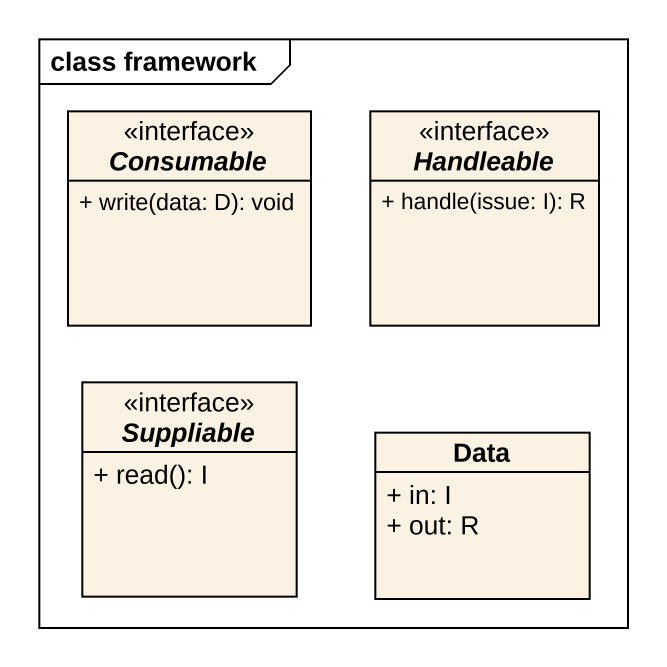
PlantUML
@startuml
mainframe class framework
hide circle
hide empty members
skinparam classAttributeIconSize 0
interface Consumable <<interface>> {
  + write(data: D): void
}
interface Handleable <<interface>> {
  + handle(issue: I): R
}
interface Suppliable <<interface>> {
  + read(): I
}
class Data {
  + in: I
  + out: R
}
@enduml
